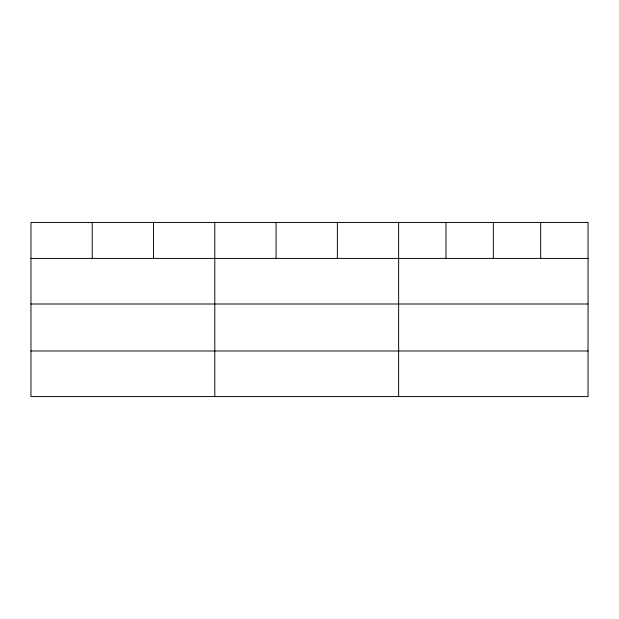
<?xml version="1.0" encoding="UTF-8"?>
<svg xmlns="http://www.w3.org/2000/svg" width="619" height="619" viewBox="0 0 619 619"><rect width="100%" height="100%" fill="white"/><g stroke="black" fill="none" stroke-linecap="round" stroke-linejoin="round"><path stroke-width="0.93" d="M588.05 304.006L588.05 222.43L30.95 222.43L30.95 396.57L588.05 396.57L588.05 304.006L30.95 304.006M30.95 258.417L588.05 258.417M30.95 350.981L588.05 350.981M540.697 222.43L540.697 258.417M493.343 222.43L493.343 258.417M445.99 222.43L445.99 258.417M398.636 222.43L398.636 396.57M337.355 222.43L337.355 258.417M276.074 222.43L276.074 258.417M214.793 222.43L214.793 396.57M153.512 222.43L153.512 258.417M92.231 222.43L92.231 258.417"/></g></svg>
